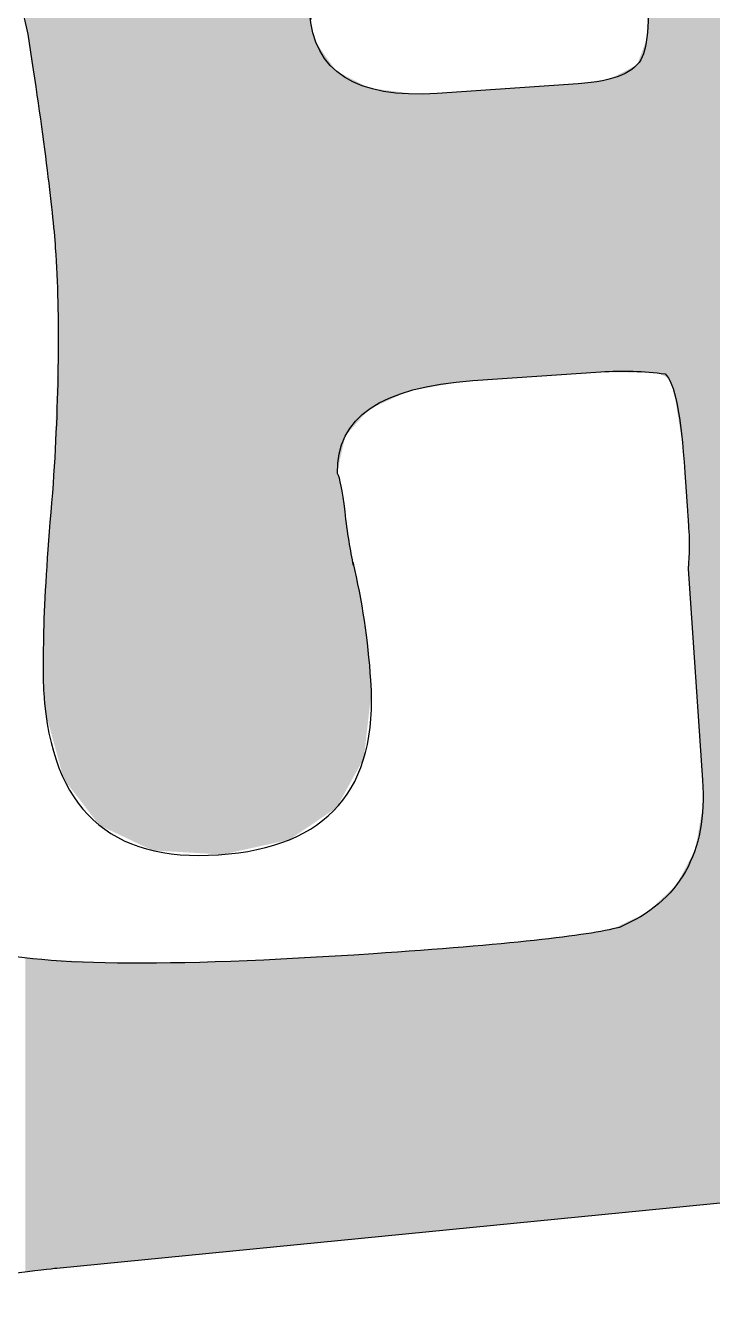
# Model space of a CAD drawing. Extents: x 57 to 94.3, y -56 to -38.7.
# Drawn here: x 90.889 to 92.474, y -44.887 to -41.929 of the extents above; entities that cross this region are included whole.
import ezdxf

# ---------------------------------------------------------------- set-up
doc = ezdxf.new("R2010")
doc.units = 0
doc.layers.add('LAYER_5', color=7, linetype='CONTINUOUS')

# ---------------------------------------------------------------- blocks, each defined once
blk = doc.blocks.new('*U2')
at = {"layer": 'LAYER_5', "color": 7}
for points in [[(92.3465, -42.7307), (92.3262, -39.7634), (92.3465, -39.7615)], [(92.3262, -42.7304), (92.3262, -39.7634), (92.3465, -42.7307)], [(92.372, -42.7414), (92.3465, -39.7615), (92.372, -39.7592)], [(92.3465, -42.7307), (92.3465, -39.7615), (92.372, -42.7414)], [(92.3851, -42.7735), (92.372, -39.7592), (92.3851, -39.7579)], [(92.372, -42.7414), (92.372, -39.7592), (92.3851, -42.7735)], [(92.3917, -42.8142), (92.3851, -39.7579), (92.3917, -39.7573)], [(92.3851, -42.7735), (92.3851, -39.7579), (92.3917, -42.8142)], [(92.405, -42.8966), (92.3917, -39.7573), (92.405, -39.7561)], [(92.3917, -42.8142), (92.3917, -39.7573), (92.405, -42.8966)], [(92.4087, -42.9396), (92.405, -39.7561), (92.4087, -39.7557)], [(92.405, -42.8966), (92.405, -39.7561), (92.4087, -42.9396)], [(92.4103, -42.9613), (92.4087, -39.7557), (92.4103, -39.7556)], [(92.4087, -42.9396), (92.4087, -39.7557), (92.4103, -42.9613)], [(92.4116, -42.9799), (92.4103, -39.7556), (92.4116, -39.7555)], [(92.4103, -42.9613), (92.4103, -39.7556), (92.4116, -42.9799)], [(92.4156, -43.038), (92.4116, -39.7555), (92.4156, -39.7551)], [(92.4116, -42.9799), (92.4116, -39.7555), (92.4156, -43.038)], [(92.418, -43.073), (92.4156, -39.7551), (92.418, -39.7549)], [(92.4156, -43.038), (92.4156, -39.7551), (92.418, -43.073)], [(92.4184, -43.0787), (92.418, -39.7549), (92.4184, -39.7548)], [(92.418, -43.073), (92.418, -39.7549), (92.4184, -43.0787)], [(92.4184, -43.0787), (92.4184, -39.7548), (92.4185, -43.0805)], [(92.4185, -43.0805), (92.4184, -39.7548), (92.4185, -39.7548)], [(92.4198, -43.1515), (92.4185, -39.7548), (92.4198, -39.7547)], [(92.4185, -43.0805), (92.4185, -39.7548), (92.4198, -43.1515)], [(92.4198, -43.2111), (92.4198, -39.7547), (92.4202, -43.2175)], [(92.4202, -43.2175), (92.4198, -39.7547), (92.4202, -39.7547)], [(92.4297, -43.3557), (92.4202, -39.7547), (92.4297, -39.7538)], [(92.4202, -43.2175), (92.4202, -39.7547), (92.4297, -43.3557)], [(92.4347, -43.4297), (92.4297, -39.7538), (92.4347, -39.7533)], [(92.4297, -43.3557), (92.4297, -39.7538), (92.4347, -43.4297)], [(92.4414, -43.5265), (92.4347, -39.7533), (92.4414, -39.7527)], [(92.4347, -43.4297), (92.4347, -39.7533), (92.4414, -43.5265)], [(92.4463, -43.5993), (92.4414, -39.7527), (92.4463, -39.7522)], [(92.4414, -43.5265), (92.4414, -39.7527), (92.4463, -43.5993)], [(92.4499, -43.6505), (92.4463, -39.7522), (92.4499, -39.7519)], [(92.4463, -43.5993), (92.4463, -39.7522), (92.4499, -43.6505)], [(92.4512, -43.6702), (92.4499, -39.7519), (92.4512, -39.7518)], [(92.4499, -43.6505), (92.4499, -39.7519), (92.4512, -43.6702)], [(92.4521, -43.7268), (92.4512, -39.7518), (92.4521, -39.7517)], [(92.4512, -43.6702), (92.4512, -39.7518), (92.4521, -43.7268)], [(92.4954, -44.6453), (92.4521, -39.7517), (92.4954, -39.7477)], [(92.4521, -44.6495), (92.4521, -39.7517), (92.4954, -44.6453)], [(91.1421, -43.8137), (91.1005, -41.0813), (91.1421, -41.0752)], [(91.1472, -43.8162), (91.1421, -41.0752), (91.1472, -41.0744)], [(91.1421, -43.8137), (91.1421, -41.0752), (91.1472, -43.8162)], [(91.1812, -43.8323), (91.1472, -41.0744), (91.1812, -41.0695)], [(91.1472, -43.8162), (91.1472, -41.0744), (91.1812, -43.8323)], [(91.1846, -43.8325), (91.1812, -41.0695), (91.1846, -41.069)], [(91.1812, -43.8323), (91.1812, -41.0695), (91.1846, -43.8325)], [(91.1846, -43.8325), (91.1846, -41.069), (91.1857, -43.8325)], [(91.1857, -43.8325), (91.1846, -41.069), (91.1857, -41.0691)], [(91.1857, -43.8325), (91.1857, -41.0691), (91.2208, -43.8346)], [(91.2208, -43.8346), (91.1857, -41.0691), (91.2208, -41.074)], [(91.2208, -43.8346), (91.2208, -41.074), (91.3342, -43.8413)], [(91.3342, -43.8413), (91.2208, -41.074), (91.3342, -41.0897)], [(90.9966, -43.6938), (90.977, -41.1157), (90.9966, -41.1057)], [(91.0214, -43.7258), (90.9966, -41.1057), (91.0214, -41.0929)], [(90.9966, -43.6938), (90.9966, -41.1057), (91.0214, -43.7258)], [(91.0381, -43.7473), (91.0214, -41.0929), (91.0381, -41.0905)], [(91.0214, -43.7258), (91.0214, -41.0929), (91.0381, -43.7473)], [(91.059, -43.7742), (91.0381, -41.0905), (91.059, -41.0874)], [(91.0381, -43.7473), (91.0381, -41.0905), (91.059, -43.7742)], [(91.059, -43.7742), (91.059, -41.0874), (91.0592, -43.7745)], [(91.0592, -43.7745), (91.059, -41.0874), (91.0592, -41.0874)], [(91.1005, -43.794), (91.0592, -41.0874), (91.1005, -41.0813)], [(91.0592, -43.7745), (91.0592, -41.0874), (91.1005, -43.794)], [(91.1005, -43.794), (91.1005, -41.0813), (91.1421, -43.8137)], [(91.3342, -43.8413), (91.3342, -41.0897), (91.3371, -43.8415)], [(91.3371, -43.8415), (91.3342, -41.0897), (91.3371, -41.0915)], [(91.3371, -43.8415), (91.3371, -41.0915), (91.3427, -43.8418)], [(91.3427, -43.8418), (91.3371, -41.0915), (91.3427, -41.095)], [(91.3427, -43.8418), (91.3427, -41.095), (91.3486, -43.8405)], [(91.3486, -43.8405), (91.3427, -41.095), (91.3486, -41.0987)], [(91.3486, -43.8405), (91.3486, -41.0987), (91.3838, -43.8327)], [(91.3838, -43.8327), (91.3486, -41.0987), (91.3838, -41.1206)], [(90.9395, -42.2761), (90.9363, -41.1367), (90.9395, -41.135)], [(90.9458, -42.3285), (90.9395, -41.135), (90.9458, -41.1318)], [(90.9395, -42.2761), (90.9395, -41.135), (90.9458, -42.3285)], [(90.9492, -42.3573), (90.9458, -41.1318), (90.9492, -41.1301)], [(90.9458, -42.3285), (90.9458, -41.1318), (90.9492, -42.3573)], [(90.9494, -42.3598), (90.9492, -41.1301), (90.9494, -41.1299)], [(90.9492, -42.3573), (90.9492, -41.1301), (90.9494, -42.3598)], [(90.9541, -42.41), (90.9494, -41.1299), (90.9541, -41.1275)], [(90.9494, -42.3598), (90.9494, -41.1299), (90.9541, -42.41)], [(90.9567, -42.4372), (90.9541, -41.1275), (90.9567, -41.1262)], [(90.9541, -42.41), (90.9541, -41.1275), (90.9567, -42.4372)], [(90.9619, -42.5404), (90.9567, -41.1262), (90.9619, -41.1235)], [(90.9567, -42.4372), (90.9567, -41.1262), (90.9619, -42.5404)], [(90.9637, -42.6669), (90.9619, -41.1235), (90.9637, -41.1226)], [(90.9619, -42.5404), (90.9619, -41.1235), (90.9637, -42.6669)], [(90.977, -43.6686), (90.9637, -41.1226), (90.977, -41.1157)], [(90.9637, -43.6203), (90.9637, -41.1226), (90.977, -43.6686)], [(90.977, -43.6686), (90.977, -41.1157), (90.9966, -43.6938)], [(91.3838, -43.8327), (91.3838, -41.1206), (91.445, -43.8193)], [(91.445, -43.8193), (91.3838, -41.1206), (91.445, -41.1587)], [(90.8965, -41.9676), (90.889, -41.1716), (90.8965, -41.1615)], [(90.9018, -42.0033), (90.8965, -41.1615), (90.9018, -41.1544)], [(90.8965, -41.9676), (90.8965, -41.1615), (90.9018, -42.0033)], [(90.913, -42.0784), (90.9018, -41.1544), (90.913, -41.1487)], [(90.9018, -42.0033), (90.9018, -41.1544), (90.913, -42.0784)], [(90.9188, -42.1174), (90.913, -41.1487), (90.9188, -41.1457)], [(90.913, -42.0784), (90.913, -41.1487), (90.9188, -42.1174)], [(90.9291, -42.1952), (90.9188, -41.1457), (90.9291, -41.1404)], [(90.9188, -42.1174), (90.9188, -41.1457), (90.9291, -42.1952)], [(90.9294, -42.1975), (90.9291, -41.1404), (90.9294, -41.1402)], [(90.9291, -42.1952), (90.9291, -41.1404), (90.9294, -42.1975)], [(90.9299, -42.201), (90.9294, -41.1402), (90.9299, -41.14)], [(90.9294, -42.1975), (90.9294, -41.1402), (90.9299, -42.201)], [(90.9302, -42.2031), (90.9299, -41.14), (90.9302, -41.1398)], [(90.9299, -42.201), (90.9299, -41.14), (90.9302, -42.2031)], [(90.9314, -42.2123), (90.9302, -41.1398), (90.9314, -41.1392)], [(90.9302, -42.2031), (90.9302, -41.1398), (90.9314, -42.2123)], [(90.9316, -42.2138), (90.9314, -41.1392), (90.9316, -41.1391)], [(90.9314, -42.2123), (90.9314, -41.1392), (90.9316, -42.2138)], [(90.9345, -42.2358), (90.9316, -41.1391), (90.9345, -41.1376)], [(90.9316, -42.2138), (90.9316, -41.1391), (90.9345, -42.2358)], [(90.9363, -42.249), (90.9345, -41.1376), (90.9363, -41.1367)], [(90.9345, -42.2358), (90.9345, -41.1376), (90.9363, -42.249)], [(90.9363, -42.249), (90.9363, -41.1367), (90.9395, -42.2761)], [(91.445, -43.8193), (91.445, -41.1587), (91.4974, -43.8077)], [(91.4974, -43.8077), (91.445, -41.1587), (91.4974, -41.2441)], [(90.889, -41.9284), (90.889, -41.1716), (90.8965, -41.9676)], [(91.4974, -43.8077), (91.4974, -41.2441), (91.5168, -43.7945)], [(91.5168, -43.7945), (91.4974, -41.2441), (91.5168, -41.2759)], [(91.5168, -43.7945), (91.5168, -41.2759), (91.525, -43.7889)], [(91.525, -43.7889), (91.5168, -41.2759), (91.525, -41.3171)], [(91.525, -43.7889), (91.525, -41.3171), (91.544, -43.776)], [(91.544, -43.776), (91.525, -41.3171), (91.544, -41.4121)], [(92.3262, -42.7304), (92.3229, -41.9357), (92.3262, -41.8513)], [(91.544, -43.776), (91.544, -41.9004), (91.5442, -43.7759)], [(91.5442, -43.7759), (91.544, -41.9004), (91.5442, -41.9029)], [(91.5442, -43.7759), (91.5442, -41.9029), (91.546, -43.7747)], [(91.546, -43.7747), (91.5442, -41.9029), (91.546, -41.9171)], [(91.546, -43.7747), (91.546, -41.9171), (91.5472, -43.7739)], [(91.5472, -43.7739), (91.546, -41.9171), (91.5472, -41.9264)], [(91.5472, -43.7739), (91.5472, -41.9264), (91.5482, -43.7731)], [(91.5482, -43.7731), (91.5472, -41.9264), (91.5482, -41.9303)], [(91.5482, -43.7731), (91.5482, -41.9303), (91.5498, -43.7721)], [(91.5498, -43.7721), (91.5482, -41.9303), (91.5498, -41.9357)], [(91.5498, -43.7721), (91.5498, -41.9357), (91.5511, -43.7712)], [(91.5511, -43.7712), (91.5498, -41.9357), (91.5511, -41.9405)], [(91.5511, -43.7712), (91.5511, -41.9405), (91.5512, -43.7711)], [(91.5512, -43.7711), (91.5511, -41.9405), (91.5512, -41.9409)], [(91.5512, -43.7711), (91.5512, -41.9409), (91.5513, -43.7711)], [(91.5513, -43.7711), (91.5512, -41.9409), (91.5513, -41.9413)], [(91.5513, -43.7711), (91.5513, -41.9413), (91.5526, -43.7702)], [(91.5526, -43.7702), (91.5513, -41.9413), (91.5526, -41.9461)], [(91.5526, -43.7702), (91.5526, -41.9461), (91.5535, -43.7696)], [(91.5535, -43.7696), (91.5526, -41.9461), (91.5535, -41.9492)], [(91.5535, -43.7696), (91.5535, -41.9492), (91.5589, -43.7659)], [(91.5589, -43.7659), (91.5535, -41.9492), (91.5589, -41.9687)], [(92.3214, -42.7304), (92.3182, -41.9706), (92.3214, -41.9621)], [(92.3219, -42.7304), (92.3214, -41.9621), (92.3219, -41.9608)], [(92.3214, -42.7304), (92.3214, -41.9621), (92.3219, -42.7304)], [(92.3227, -42.7304), (92.3219, -41.9608), (92.3227, -41.9405)], [(92.3219, -42.7304), (92.3219, -41.9608), (92.3227, -42.7304)], [(92.3229, -42.7304), (92.3227, -41.9405), (92.3229, -41.9357)], [(92.3227, -42.7304), (92.3227, -41.9405), (92.3229, -42.7304)], [(92.3229, -42.7304), (92.3229, -41.9357), (92.3262, -42.7304)], [(91.5589, -43.7659), (91.5589, -41.9687), (91.5623, -43.7636)], [(91.5623, -43.7636), (91.5589, -41.9687), (91.5623, -41.9735)], [(91.5623, -43.7636), (91.5623, -41.9735), (91.605, -43.7345)], [(91.605, -43.7345), (91.5623, -41.9735), (91.605, -42.0339)], [(92.3182, -42.7303), (92.2997, -42.02), (92.3182, -41.9706)], [(92.3182, -42.7303), (92.3182, -41.9706), (92.3214, -42.7304)], [(92.2945, -42.7299), (92.2925, -42.0237), (92.2945, -42.0227)], [(92.2982, -42.73), (92.2945, -42.0227), (92.2982, -42.0208)], [(92.2945, -42.7299), (92.2945, -42.0227), (92.2982, -42.73)], [(92.2997, -42.73), (92.2982, -42.0208), (92.2997, -42.02)], [(92.2982, -42.73), (92.2982, -42.0208), (92.2997, -42.73)], [(92.2997, -42.73), (92.2997, -42.02), (92.3182, -42.7303)], [(91.605, -43.7345), (91.605, -42.0339), (91.6063, -43.7337)], [(91.6063, -43.7337), (91.605, -42.0339), (91.6063, -42.0345)], [(91.6063, -43.7337), (91.6063, -42.0345), (91.6084, -43.7298)], [(91.6084, -43.7298), (91.6063, -42.0345), (91.6084, -42.0356)], [(91.6084, -42.9566), (91.6084, -42.0356), (91.6163, -42.9212)], [(91.6163, -42.9212), (91.6084, -42.0356), (91.6163, -42.0397)], [(91.6163, -42.9212), (91.6163, -42.0397), (91.6247, -42.884)], [(91.6247, -42.884), (91.6163, -42.0397), (91.6247, -42.044)], [(91.6247, -42.884), (91.6247, -42.044), (91.6265, -42.8758)], [(91.6265, -42.8758), (91.6247, -42.044), (91.6265, -42.045)], [(91.6265, -42.8758), (91.6265, -42.045), (91.643, -42.8572)], [(91.643, -42.8572), (91.6265, -42.045), (91.643, -42.0535)], [(92.2366, -42.7291), (92.2362, -42.0528), (92.2366, -42.0527)], [(92.2395, -42.7291), (92.2366, -42.0527), (92.2395, -42.0512)], [(92.2366, -42.7291), (92.2366, -42.0527), (92.2395, -42.7291)], [(92.2418, -42.7291), (92.2395, -42.0512), (92.2418, -42.05)], [(92.2395, -42.7291), (92.2395, -42.0512), (92.2418, -42.7291)], [(92.2507, -42.7293), (92.2418, -42.05), (92.2507, -42.0454)], [(92.2418, -42.7291), (92.2418, -42.05), (92.2507, -42.7293)], [(92.2622, -42.7294), (92.2507, -42.0454), (92.2622, -42.0395)], [(92.2507, -42.7293), (92.2507, -42.0454), (92.2622, -42.7294)], [(92.2743, -42.7296), (92.2622, -42.0395), (92.2743, -42.0332)], [(92.2622, -42.7294), (92.2622, -42.0395), (92.2743, -42.7296)], [(92.2868, -42.7298), (92.2743, -42.0332), (92.2868, -42.0267)], [(92.2743, -42.7296), (92.2743, -42.0332), (92.2743, -42.7296)], [(92.2743, -42.7296), (92.2743, -42.0332), (92.2743, -42.0332)], [(92.2743, -42.7296), (92.2743, -42.0332), (92.2868, -42.7298)], [(92.2909, -42.7299), (92.2868, -42.0267), (92.2909, -42.0246)], [(92.2868, -42.7298), (92.2868, -42.0267), (92.2909, -42.7299)], [(92.2925, -42.7299), (92.2909, -42.0246), (92.2925, -42.0237)], [(92.2909, -42.7299), (92.2909, -42.0246), (92.2925, -42.7299)], [(92.2925, -42.7299), (92.2925, -42.0237), (92.2945, -42.7299)], [(91.643, -42.8572), (91.643, -42.0535), (91.6447, -42.8554)], [(91.6447, -42.8554), (91.643, -42.0535), (91.6447, -42.0544)], [(91.6447, -42.8554), (91.6447, -42.0544), (91.6448, -42.8553)], [(91.6448, -42.8553), (91.6447, -42.0544), (91.6448, -42.0544)], [(91.6448, -42.8553), (91.6448, -42.0544), (91.6497, -42.8498)], [(91.6497, -42.8498), (91.6448, -42.0544), (91.6497, -42.0569)], [(91.6497, -42.8498), (91.6497, -42.0569), (91.6575, -42.841)], [(91.6575, -42.841), (91.6497, -42.0569), (91.6575, -42.061)], [(91.6575, -42.841), (91.6575, -42.061), (91.6624, -42.8355)], [(91.6624, -42.8355), (91.6575, -42.061), (91.6624, -42.0635)], [(91.6624, -42.8355), (91.6624, -42.0635), (91.6694, -42.8277)], [(91.6694, -42.8277), (91.6624, -42.0635), (91.6694, -42.0671)], [(91.6694, -42.8277), (91.6694, -42.0671), (91.6775, -42.8186)], [(91.6775, -42.8186), (91.6694, -42.0671), (91.6775, -42.0713)], [(91.6775, -42.8186), (91.6775, -42.0713), (91.6806, -42.8151)], [(91.6806, -42.8151), (91.6775, -42.0713), (91.6806, -42.0729)], [(91.6806, -42.8151), (91.6806, -42.0729), (91.6813, -42.8144)], [(91.6813, -42.8144), (91.6806, -42.0729), (91.6813, -42.0733)], [(91.6813, -42.8144), (91.6813, -42.0733), (91.6815, -42.8143)], [(91.6815, -42.8143), (91.6813, -42.0733), (91.6815, -42.0734)], [(91.6815, -42.8143), (91.6815, -42.0734), (91.6836, -42.8133)], [(91.6836, -42.8133), (91.6815, -42.0734), (91.6836, -42.0737)], [(91.6836, -42.8133), (91.6836, -42.0737), (91.6849, -42.8127)], [(91.6849, -42.8127), (91.6836, -42.0737), (91.6849, -42.0738)], [(91.6849, -42.8127), (91.6849, -42.0738), (91.6867, -42.8119)], [(91.6867, -42.8119), (91.6849, -42.0738), (91.6867, -42.0741)], [(91.6867, -42.8119), (91.6867, -42.0741), (91.7728, -42.7724)], [(91.7728, -42.7724), (91.6867, -42.0741), (91.7728, -42.0852)], [(91.8957, -42.7508), (91.8721, -42.0834), (91.8957, -42.0818)], [(91.9011, -42.7498), (91.8957, -42.0818), (91.9011, -42.0814)], [(91.8957, -42.7508), (91.8957, -42.0818), (91.9011, -42.7498)], [(91.9452, -42.7467), (91.9011, -42.0814), (91.9452, -42.0784)], [(91.9011, -42.7498), (91.9011, -42.0814), (91.9452, -42.7467)], [(91.9534, -42.7461), (91.9452, -42.0784), (91.9534, -42.0779)], [(91.9452, -42.7467), (91.9452, -42.0784), (91.9534, -42.7461)], [(91.967, -42.7452), (91.9534, -42.0779), (91.967, -42.0769)], [(91.9534, -42.7461), (91.9534, -42.0779), (91.967, -42.7452)], [(91.976, -42.7446), (91.967, -42.0769), (91.976, -42.0763)], [(91.967, -42.7452), (91.967, -42.0769), (91.976, -42.7446)], [(91.9975, -42.7431), (91.976, -42.0763), (91.9975, -42.0749)], [(91.976, -42.7446), (91.976, -42.0763), (91.9975, -42.7431)], [(92.0349, -42.7406), (91.9975, -42.0749), (92.0349, -42.0723)], [(91.9975, -42.7431), (91.9975, -42.0749), (92.0349, -42.7406)], [(92.0443, -42.7399), (92.0349, -42.0723), (92.0443, -42.0717)], [(92.0349, -42.7406), (92.0349, -42.0723), (92.0443, -42.7399)], [(92.0587, -42.739), (92.0443, -42.0717), (92.0587, -42.0707)], [(92.0443, -42.7399), (92.0443, -42.0717), (92.0587, -42.739)], [(92.0587, -42.739), (92.0587, -42.0707), (92.0592, -42.7389)], [(92.0592, -42.7389), (92.0587, -42.0707), (92.0592, -42.0707)], [(92.0744, -42.7379), (92.0592, -42.0707), (92.0744, -42.0696)], [(92.0592, -42.7389), (92.0592, -42.0707), (92.0744, -42.7379)], [(92.1163, -42.7351), (92.0744, -42.0696), (92.1163, -42.0668)], [(92.0744, -42.7379), (92.0744, -42.0696), (92.1163, -42.7351)], [(92.1263, -42.7344), (92.1163, -42.0668), (92.1263, -42.0661)], [(92.1163, -42.7351), (92.1163, -42.0668), (92.1263, -42.7344)], [(92.1462, -42.733), (92.1263, -42.0661), (92.1462, -42.0648)], [(92.1263, -42.7344), (92.1263, -42.0661), (92.1462, -42.733)], [(92.1462, -42.733), (92.1462, -42.0648), (92.1464, -42.733)], [(92.1464, -42.733), (92.1462, -42.0648), (92.1464, -42.0648)], [(92.1552, -42.7324), (92.1464, -42.0648), (92.1552, -42.0636)], [(92.1464, -42.733), (92.1464, -42.0648), (92.1552, -42.7324)], [(92.1582, -42.7322), (92.1552, -42.0636), (92.1582, -42.0632)], [(92.1552, -42.7324), (92.1552, -42.0636), (92.1582, -42.7322)], [(92.1817, -42.7306), (92.1582, -42.0632), (92.1817, -42.0601)], [(92.1582, -42.7322), (92.1582, -42.0632), (92.1817, -42.7306)], [(92.204, -42.7291), (92.1817, -42.0601), (92.204, -42.0571)], [(92.1817, -42.7306), (92.1817, -42.0601), (92.204, -42.7291)], [(92.2111, -42.7287), (92.204, -42.0571), (92.2111, -42.0561)], [(92.204, -42.7291), (92.204, -42.0571), (92.2111, -42.7287)], [(92.2222, -42.7288), (92.2111, -42.0561), (92.2222, -42.0547)], [(92.2111, -42.7287), (92.2111, -42.0561), (92.2222, -42.7288)], [(92.2362, -42.729), (92.2222, -42.0547), (92.2362, -42.0528)], [(92.2222, -42.7288), (92.2222, -42.0547), (92.2362, -42.729)], [(92.2362, -42.729), (92.2362, -42.0528), (92.2366, -42.7291)], [(91.7728, -42.7724), (91.7728, -42.0852), (91.7758, -42.7719)], [(91.7758, -42.7719), (91.7728, -42.0852), (91.7758, -42.0856)], [(91.7758, -42.7719), (91.7758, -42.0856), (91.7883, -42.7697)], [(91.7883, -42.7697), (91.7758, -42.0856), (91.7883, -42.0872)], [(91.7922, -42.769), (91.7883, -42.0872), (91.7922, -42.0871)], [(91.7883, -42.7697), (91.7883, -42.0872), (91.7922, -42.769)], [(91.8393, -42.7607), (91.7922, -42.0871), (91.8393, -42.0856)], [(91.7922, -42.769), (91.7922, -42.0871), (91.8393, -42.7607)], [(91.8497, -42.7589), (91.8393, -42.0856), (91.8497, -42.0849)], [(91.8393, -42.7607), (91.8393, -42.0856), (91.8497, -42.7589)], [(91.8571, -42.7576), (91.8497, -42.0849), (91.8571, -42.0844)], [(91.8497, -42.7589), (91.8497, -42.0849), (91.8571, -42.7576)], [(91.8721, -42.7549), (91.8571, -42.0844), (91.8721, -42.0834)], [(91.8571, -42.7576), (91.8571, -42.0844), (91.8721, -42.7549)], [(91.8721, -42.7549), (91.8721, -42.0834), (91.8957, -42.7508)], [(90.9637, -43.6203), (90.9619, -42.7205), (90.9637, -42.6669)], [(90.9619, -43.6138), (90.9567, -42.8759), (90.9619, -42.7205)], [(90.9619, -43.6138), (90.9619, -42.7205), (90.9637, -43.6203)], [(90.9567, -43.5947), (90.9541, -42.9514), (90.9567, -42.8759)], [(90.9567, -43.5947), (90.9567, -42.8759), (90.9619, -43.6138)], [(90.9541, -43.5855), (90.9494, -43.0195), (90.9541, -42.9514)], [(90.9541, -43.5855), (90.9541, -42.9514), (90.9567, -43.5947)], [(91.6084, -43.7298), (91.6084, -42.9566), (91.6163, -43.7155)], [(91.6163, -43.7155), (91.6084, -42.9566), (91.6163, -42.9883)], [(91.6163, -43.7155), (91.6163, -42.9883), (91.6247, -43.7005)], [(91.6247, -43.7005), (91.6163, -42.9883), (91.6247, -43.0415)], [(90.9492, -43.5675), (90.9458, -43.0625), (90.9492, -43.0223)], [(90.9494, -43.5684), (90.9492, -43.0223), (90.9494, -43.0195)], [(90.9492, -43.5675), (90.9492, -43.0223), (90.9494, -43.5684)], [(90.9494, -43.5684), (90.9494, -43.0195), (90.9541, -43.5855)], [(91.6247, -43.7005), (91.6247, -43.0415), (91.6265, -43.6971)], [(91.6265, -43.6971), (91.6247, -43.0415), (91.6265, -43.0537)], [(91.6265, -43.6971), (91.6265, -43.0537), (91.643, -43.6673)], [(91.643, -43.6673), (91.6265, -43.0537), (91.643, -43.1639)], [(90.9458, -43.5551), (90.9395, -43.1428), (90.9458, -43.0625)], [(90.9458, -43.5551), (90.9458, -43.0625), (90.9492, -43.5675)], [(90.9395, -43.5324), (90.9363, -43.1988), (90.9395, -43.1428)], [(90.9395, -43.5324), (90.9395, -43.1428), (90.9458, -43.5551)], [(91.643, -43.6673), (91.643, -43.1639), (91.6447, -43.6643)], [(91.6447, -43.6643), (91.643, -43.1639), (91.6447, -43.1684)], [(91.6448, -43.1686), (91.6447, -43.1681), (91.6448, -43.1683)], [(91.6447, -43.6643), (91.6447, -43.1684), (91.6448, -43.6642)], [(91.6448, -43.6642), (91.6447, -43.1684), (91.6448, -43.1686)], [(91.6448, -43.6642), (91.6448, -43.1683), (91.6497, -43.6553)], [(91.6497, -43.6553), (91.6448, -43.1683), (91.6497, -43.1897)], [(92.4184, -43.1908), (92.418, -43.1852), (92.4184, -43.1747)], [(92.4185, -43.1926), (92.4184, -43.1747), (92.4185, -43.1727)], [(92.4184, -43.1908), (92.4184, -43.1747), (92.4185, -43.1926)], [(92.4198, -43.2111), (92.4185, -43.1727), (92.4198, -43.1515)], [(92.4185, -43.1926), (92.4185, -43.1727), (92.4198, -43.2111)], [(90.9363, -43.5207), (90.9345, -43.2293), (90.9363, -43.1988)], [(90.9363, -43.5207), (90.9363, -43.1988), (90.9395, -43.5324)], [(91.6497, -43.6553), (91.6497, -43.1897), (91.6575, -43.6411)], [(91.6575, -43.6411), (91.6497, -43.1897), (91.6575, -43.229)], [(90.9345, -43.5143), (90.9316, -43.2802), (90.9345, -43.2293)], [(90.9345, -43.5143), (90.9345, -43.2293), (90.9363, -43.5207)], [(91.6575, -43.6411), (91.6575, -43.229), (91.6624, -43.6323)], [(91.6624, -43.6323), (91.6575, -43.229), (91.6624, -43.2532)], [(91.6624, -43.6323), (91.6624, -43.2532), (91.6694, -43.6198)], [(91.6694, -43.6198), (91.6624, -43.2532), (91.6694, -43.3027)], [(90.9314, -43.4817), (90.9302, -43.3403), (90.9314, -43.2888)], [(90.9316, -43.4838), (90.9314, -43.2888), (90.9316, -43.2802)], [(90.9314, -43.4817), (90.9314, -43.2888), (90.9316, -43.4838)], [(90.9316, -43.4838), (90.9316, -43.2802), (90.9345, -43.5143)], [(91.6694, -43.6198), (91.6694, -43.3027), (91.6775, -43.5476)], [(91.6775, -43.5476), (91.6694, -43.3027), (91.6775, -43.3607)], [(90.9299, -43.4642), (90.9294, -43.3721), (90.9299, -43.3525)], [(90.9302, -43.4689), (90.9299, -43.3525), (90.9302, -43.3403)], [(90.9299, -43.4642), (90.9299, -43.3525), (90.9302, -43.4689)], [(90.9302, -43.4689), (90.9302, -43.3403), (90.9314, -43.4817)], [(90.9294, -43.453), (90.9291, -43.3851), (90.9294, -43.3721)], [(90.9294, -43.453), (90.9294, -43.3721), (90.9299, -43.4642)], [(91.6775, -43.5476), (91.6775, -43.3607), (91.6806, -43.5195)], [(91.6806, -43.5195), (91.6775, -43.3607), (91.6806, -43.3833)], [(91.6806, -43.5195), (91.6806, -43.3833), (91.6813, -43.5137)], [(91.6813, -43.5137), (91.6806, -43.3833), (91.6813, -43.3905)], [(91.6813, -43.5137), (91.6813, -43.3905), (91.6815, -43.5121)], [(91.6815, -43.5121), (91.6813, -43.3905), (91.6815, -43.3925)], [(91.6815, -43.5121), (91.6815, -43.3925), (91.6836, -43.493)], [(91.6836, -43.493), (91.6815, -43.3925), (91.6836, -43.4164)], [(91.6836, -43.493), (91.6836, -43.4164), (91.6849, -43.4818)], [(91.6849, -43.4818), (91.6836, -43.4164), (91.6849, -43.4331)], [(91.6849, -43.4818), (91.6849, -43.4331), (91.6867, -43.466)], [(92.4512, -44.6496), (92.4499, -43.7399), (92.4512, -43.732)], [(92.4521, -44.6495), (92.4512, -43.732), (92.4521, -43.7268)], [(92.4512, -44.6496), (92.4512, -43.732), (92.4521, -44.6495)], [(92.4463, -44.6501), (92.4414, -43.7895), (92.4463, -43.7604)], [(92.4499, -44.6498), (92.4463, -43.7604), (92.4499, -43.7399)], [(92.4463, -44.6501), (92.4463, -43.7604), (92.4499, -44.6498)], [(92.4499, -44.6498), (92.4499, -43.7399), (92.4512, -44.6496)], [(92.4414, -44.6506), (92.4347, -43.8282), (92.4414, -43.7895)], [(92.4414, -44.6506), (92.4414, -43.7895), (92.4463, -44.6501)], [(92.4202, -44.6527), (92.4198, -43.8571), (92.4202, -43.8562)], [(92.4297, -44.6518), (92.4202, -43.8562), (92.4297, -43.838)], [(92.4202, -44.6527), (92.4202, -43.8562), (92.4297, -44.6518)], [(92.4347, -44.6513), (92.4297, -43.838), (92.4347, -43.8282)], [(92.4297, -44.6518), (92.4297, -43.838), (92.4347, -44.6513)], [(92.4347, -44.6513), (92.4347, -43.8282), (92.4414, -44.6506)], [(92.405, -44.6542), (92.3917, -43.9112), (92.405, -43.8854)], [(92.4087, -44.6538), (92.405, -43.8854), (92.4087, -43.8783)], [(92.405, -44.6542), (92.405, -43.8854), (92.4087, -44.6538)], [(92.4103, -44.6537), (92.4087, -43.8783), (92.4103, -43.8753)], [(92.4087, -44.6538), (92.4087, -43.8783), (92.4103, -44.6537)], [(92.4116, -44.6535), (92.4103, -43.8753), (92.4116, -43.8728)], [(92.4103, -44.6537), (92.4103, -43.8753), (92.4116, -44.6535)], [(92.4156, -44.6531), (92.4116, -43.8728), (92.4156, -43.865)], [(92.4116, -44.6535), (92.4116, -43.8728), (92.4156, -44.6531)], [(92.418, -44.6529), (92.4156, -43.865), (92.418, -43.8605)], [(92.4156, -44.6531), (92.4156, -43.865), (92.418, -44.6529)], [(92.4184, -44.6529), (92.418, -43.8605), (92.4184, -43.8597)], [(92.418, -44.6529), (92.418, -43.8605), (92.4184, -44.6529)], [(92.4185, -44.6529), (92.4184, -43.8597), (92.4185, -43.8595)], [(92.4184, -44.6529), (92.4184, -43.8597), (92.4185, -44.6529)], [(92.4198, -44.6527), (92.4185, -43.8595), (92.4198, -43.8571)], [(92.4185, -44.6529), (92.4185, -43.8595), (92.4198, -44.6527)], [(92.4198, -44.6527), (92.4198, -43.8571), (92.4202, -44.6527)], [(92.3917, -44.6555), (92.3851, -43.9174), (92.3917, -43.9112)], [(92.3917, -44.6555), (92.3917, -43.9112), (92.405, -44.6542)], [(92.372, -44.6574), (92.3465, -43.9535), (92.372, -43.9296)], [(92.3851, -44.6561), (92.372, -43.9296), (92.3851, -43.9174)], [(92.372, -44.6574), (92.372, -43.9296), (92.3851, -44.6561)], [(92.3851, -44.6561), (92.3851, -43.9174), (92.3917, -44.6555)], [(92.3262, -44.6619), (92.3229, -43.9756), (92.3262, -43.9725)], [(92.3465, -44.6599), (92.3262, -43.9725), (92.3465, -43.9535)], [(92.3262, -44.6619), (92.3262, -43.9725), (92.3465, -44.6599)], [(92.3465, -44.6599), (92.3465, -43.9535), (92.372, -44.6574)], [(92.2622, -44.6682), (92.2507, -44.0099), (92.2622, -44.0044)], [(92.2743, -44.667), (92.2622, -44.0044), (92.2743, -43.9987)], [(92.2622, -44.6682), (92.2622, -44.0044), (92.2743, -44.667)], [(92.2868, -44.6658), (92.2743, -43.9987), (92.2868, -43.9927)], [(92.2743, -44.667), (92.2743, -43.9987), (92.2743, -44.667)], [(92.2743, -44.667), (92.2743, -43.9987), (92.2743, -43.9987)], [(92.2743, -44.667), (92.2743, -43.9987), (92.2868, -44.6658)], [(92.2909, -44.6654), (92.2868, -43.9927), (92.2909, -43.9908)], [(92.2868, -44.6658), (92.2868, -43.9927), (92.2909, -44.6654)], [(92.2925, -44.6652), (92.2909, -43.9908), (92.2925, -43.99)], [(92.2909, -44.6654), (92.2909, -43.9908), (92.2925, -44.6652)], [(92.2945, -44.665), (92.2925, -43.99), (92.2945, -43.9891)], [(92.2925, -44.6652), (92.2925, -43.99), (92.2945, -44.665)], [(92.2982, -44.6647), (92.2945, -43.9891), (92.2982, -43.9873)], [(92.2945, -44.665), (92.2945, -43.9891), (92.2982, -44.6647)], [(92.2997, -44.6645), (92.2982, -43.9873), (92.2997, -43.9866)], [(92.2982, -44.6647), (92.2982, -43.9873), (92.2997, -44.6645)], [(92.3182, -44.6627), (92.2997, -43.9866), (92.3182, -43.9778)], [(92.2997, -44.6645), (92.2997, -43.9866), (92.3182, -44.6627)], [(92.3214, -44.6624), (92.3182, -43.9778), (92.3214, -43.9763)], [(92.3182, -44.6627), (92.3182, -43.9778), (92.3214, -44.6624)], [(92.3219, -44.6623), (92.3214, -43.9763), (92.3219, -43.9761)], [(92.3214, -44.6624), (92.3214, -43.9763), (92.3219, -44.6623)], [(92.3227, -44.6623), (92.3219, -43.9761), (92.3227, -43.9757)], [(92.3219, -44.6623), (92.3219, -43.9761), (92.3227, -44.6623)], [(92.3229, -44.6622), (92.3227, -43.9757), (92.3229, -43.9756)], [(92.3227, -44.6623), (92.3227, -43.9757), (92.3229, -44.6622)], [(92.3229, -44.6622), (92.3229, -43.9756), (92.3262, -44.6619)], [(92.1163, -44.6825), (92.0744, -44.0382), (92.1163, -44.0333)], [(92.1263, -44.6816), (92.1163, -44.0333), (92.1263, -44.0321)], [(92.1163, -44.6825), (92.1163, -44.0333), (92.1263, -44.6816)], [(92.1462, -44.6796), (92.1263, -44.0321), (92.1462, -44.0298)], [(92.1263, -44.6816), (92.1263, -44.0321), (92.1462, -44.6796)], [(92.1462, -44.6796), (92.1462, -44.0298), (92.1464, -44.6796)], [(92.1464, -44.6796), (92.1462, -44.0298), (92.1464, -44.0298)], [(92.1552, -44.6787), (92.1464, -44.0298), (92.1552, -44.0287)], [(92.1464, -44.6796), (92.1464, -44.0298), (92.1552, -44.6787)], [(92.1582, -44.6784), (92.1552, -44.0287), (92.1582, -44.0284)], [(92.1552, -44.6787), (92.1552, -44.0287), (92.1582, -44.6784)], [(92.1817, -44.6761), (92.1582, -44.0284), (92.1817, -44.0244)], [(92.1582, -44.6784), (92.1582, -44.0284), (92.1817, -44.6761)], [(92.204, -44.6739), (92.1817, -44.0244), (92.204, -44.0205)], [(92.1817, -44.6761), (92.1817, -44.0244), (92.204, -44.6739)], [(92.2111, -44.6732), (92.204, -44.0205), (92.2111, -44.0193)], [(92.204, -44.6739), (92.204, -44.0205), (92.2111, -44.6732)], [(92.2222, -44.6721), (92.2111, -44.0193), (92.2222, -44.0174)], [(92.2111, -44.6732), (92.2111, -44.0193), (92.2222, -44.6721)], [(92.2362, -44.6708), (92.2222, -44.0174), (92.2362, -44.015)], [(92.2222, -44.6721), (92.2222, -44.0174), (92.2362, -44.6708)], [(92.2362, -44.6708), (92.2362, -44.015), (92.2366, -44.6707)], [(92.2366, -44.6707), (92.2362, -44.015), (92.2366, -44.015)], [(92.2395, -44.6704), (92.2366, -44.015), (92.2395, -44.0145)], [(92.2366, -44.6707), (92.2366, -44.015), (92.2395, -44.6704)], [(92.2418, -44.6702), (92.2395, -44.0145), (92.2418, -44.0141)], [(92.2395, -44.6704), (92.2395, -44.0145), (92.2418, -44.6702)], [(92.2507, -44.6693), (92.2418, -44.0141), (92.2507, -44.0099)], [(92.2418, -44.6702), (92.2418, -44.0141), (92.2507, -44.6693)], [(92.2507, -44.6693), (92.2507, -44.0099), (92.2622, -44.6682)], [(91.7922, -44.7144), (91.7883, -44.0638), (91.7922, -44.0635)], [(91.8393, -44.7098), (91.7922, -44.0635), (91.8393, -44.0599)], [(91.7922, -44.7144), (91.7922, -44.0635), (91.8393, -44.7098)], [(91.8497, -44.7087), (91.8393, -44.0599), (91.8497, -44.0591)], [(91.8393, -44.7098), (91.8393, -44.0599), (91.8497, -44.7087)], [(91.8571, -44.708), (91.8497, -44.0591), (91.8571, -44.0586)], [(91.8497, -44.7087), (91.8497, -44.0591), (91.8571, -44.708)], [(91.8721, -44.7065), (91.8571, -44.0586), (91.8721, -44.0574)], [(91.8571, -44.708), (91.8571, -44.0586), (91.8721, -44.7065)], [(91.8957, -44.7042), (91.8721, -44.0574), (91.8957, -44.0553)], [(91.8721, -44.7065), (91.8721, -44.0574), (91.8957, -44.7042)], [(91.9011, -44.7037), (91.8957, -44.0553), (91.9011, -44.0548)], [(91.8957, -44.7042), (91.8957, -44.0553), (91.9011, -44.7037)], [(91.9452, -44.6994), (91.9011, -44.0548), (91.9452, -44.0509)], [(91.9011, -44.7037), (91.9011, -44.0548), (91.9452, -44.6994)], [(91.9534, -44.6985), (91.9452, -44.0509), (91.9534, -44.0501)], [(91.9452, -44.6994), (91.9452, -44.0509), (91.9534, -44.6985)], [(91.967, -44.6972), (91.9534, -44.0501), (91.967, -44.0489)], [(91.9534, -44.6985), (91.9534, -44.0501), (91.967, -44.6972)], [(91.976, -44.6963), (91.967, -44.0489), (91.976, -44.0481)], [(91.967, -44.6972), (91.967, -44.0489), (91.976, -44.6963)], [(91.9975, -44.6942), (91.976, -44.0481), (91.9975, -44.0462)], [(91.976, -44.6963), (91.976, -44.0481), (91.9975, -44.6942)], [(92.0349, -44.6905), (91.9975, -44.0462), (92.0349, -44.0428)], [(91.9975, -44.6942), (91.9975, -44.0462), (92.0349, -44.6905)], [(92.0443, -44.6896), (92.0349, -44.0428), (92.0443, -44.0417)], [(92.0349, -44.6905), (92.0349, -44.0428), (92.0443, -44.6896)], [(92.0587, -44.6882), (92.0443, -44.0417), (92.0587, -44.04)], [(92.0443, -44.6896), (92.0443, -44.0417), (92.0587, -44.6882)], [(92.0587, -44.6882), (92.0587, -44.04), (92.0592, -44.6881)], [(92.0592, -44.6881), (92.0587, -44.04), (92.0592, -44.04)], [(92.0744, -44.6867), (92.0592, -44.04), (92.0744, -44.0382)], [(92.0592, -44.6881), (92.0592, -44.04), (92.0744, -44.6867)], [(92.0744, -44.6867), (92.0744, -44.0382), (92.1163, -44.6825)], [(90.8881, -44.8044), (90.8881, -44.0789), (90.889, -44.8043)], [(90.889, -44.8043), (90.8881, -44.0789), (90.889, -44.079)], [(90.889, -44.8043), (90.889, -44.079), (90.8965, -44.8035)], [(90.8965, -44.8035), (90.889, -44.079), (90.8965, -44.0803)], [(90.8965, -44.8035), (90.8965, -44.0803), (90.9018, -44.8029)], [(90.9018, -44.8029), (90.8965, -44.0803), (90.9018, -44.0812)], [(90.9018, -44.8029), (90.9018, -44.0812), (90.913, -44.8017)], [(90.913, -44.8017), (90.9018, -44.0812), (90.913, -44.0831)], [(90.913, -44.8017), (90.913, -44.0831), (90.9188, -44.801)], [(90.9188, -44.801), (90.913, -44.0831), (90.9188, -44.0834)], [(90.9188, -44.801), (90.9188, -44.0834), (90.9291, -44.7999)], [(90.9291, -44.7999), (90.9188, -44.0834), (90.9291, -44.0839)], [(90.9291, -44.7999), (90.9291, -44.0839), (90.9294, -44.7999)], [(90.9294, -44.7999), (90.9291, -44.0839), (90.9294, -44.084)], [(90.9294, -44.7999), (90.9294, -44.084), (90.9299, -44.7998)], [(90.9299, -44.7998), (90.9294, -44.084), (90.9299, -44.084)], [(90.9299, -44.7998), (90.9299, -44.084), (90.9302, -44.7998)], [(90.9302, -44.7998), (90.9299, -44.084), (90.9302, -44.084)], [(90.9302, -44.7998), (90.9302, -44.084), (90.9314, -44.7997)], [(90.9314, -44.7997), (90.9302, -44.084), (90.9314, -44.084)], [(90.9314, -44.7997), (90.9314, -44.084), (90.9316, -44.7996)], [(90.9316, -44.7996), (90.9314, -44.084), (90.9316, -44.0841)], [(90.9316, -44.7996), (90.9316, -44.0841), (90.9345, -44.7993)], [(90.9345, -44.7993), (90.9316, -44.0841), (90.9345, -44.0842)], [(90.9345, -44.7993), (90.9345, -44.0842), (90.9363, -44.7991)], [(90.9363, -44.7991), (90.9345, -44.0842), (90.9363, -44.0843)], [(90.9363, -44.7991), (90.9363, -44.0843), (90.9395, -44.7988)], [(90.9395, -44.7988), (90.9363, -44.0843), (90.9395, -44.0844)], [(90.9395, -44.7988), (90.9395, -44.0844), (90.9458, -44.7981)], [(90.9458, -44.7981), (90.9395, -44.0844), (90.9458, -44.0847)], [(90.9458, -44.7981), (90.9458, -44.0847), (90.9492, -44.7977)], [(90.9492, -44.7977), (90.9458, -44.0847), (90.9492, -44.0849)], [(90.9492, -44.7977), (90.9492, -44.0849), (90.9494, -44.7977)], [(90.9494, -44.7977), (90.9492, -44.0849), (90.9494, -44.0849)], [(90.9494, -44.7977), (90.9494, -44.0849), (90.9541, -44.7972)], [(90.9541, -44.7972), (90.9494, -44.0849), (90.9541, -44.0852)], [(90.9541, -44.7972), (90.9541, -44.0852), (90.9567, -44.7969)], [(90.9567, -44.7969), (90.9541, -44.0852), (90.9567, -44.0853)], [(90.9567, -44.7969), (90.9567, -44.0853), (90.9619, -44.7963)], [(90.9619, -44.7963), (90.9567, -44.0853), (90.9619, -44.0855)], [(90.9619, -44.7963), (90.9619, -44.0855), (90.9637, -44.7961)], [(90.9637, -44.7961), (90.9619, -44.0855), (90.9637, -44.0856)], [(90.9637, -44.7961), (90.9637, -44.0856), (90.977, -44.7947)], [(90.977, -44.7947), (90.9637, -44.0856), (90.977, -44.0863)], [(90.977, -44.7947), (90.977, -44.0863), (90.9966, -44.7925)], [(90.9966, -44.7925), (90.977, -44.0863), (90.9966, -44.0872)], [(90.9966, -44.7925), (90.9966, -44.0872), (91.0214, -44.7901)], [(91.0214, -44.7901), (90.9966, -44.0872), (91.0214, -44.0884)], [(91.0214, -44.7901), (91.0214, -44.0884), (91.0381, -44.7885)], [(91.0381, -44.7885), (91.0214, -44.0884), (91.0381, -44.0893)], [(91.0381, -44.7885), (91.0381, -44.0893), (91.059, -44.7864)], [(91.059, -44.7864), (91.0381, -44.0893), (91.059, -44.0903)], [(91.059, -44.7864), (91.059, -44.0903), (91.0592, -44.7864)], [(91.0592, -44.7864), (91.059, -44.0903), (91.0592, -44.0903)], [(91.0592, -44.7864), (91.0592, -44.0903), (91.1005, -44.7823)], [(91.1005, -44.7823), (91.0592, -44.0903), (91.1005, -44.0923)], [(91.1421, -44.7783), (91.1005, -44.0923), (91.1421, -44.0917)], [(91.1005, -44.7823), (91.1005, -44.0923), (91.1421, -44.7783)], [(91.1421, -44.7783), (91.1421, -44.0917), (91.1472, -44.7777)], [(91.1472, -44.7777), (91.1421, -44.0917), (91.1472, -44.0917)], [(91.1812, -44.7744), (91.1472, -44.0917), (91.1812, -44.0912)], [(91.1472, -44.7777), (91.1472, -44.0917), (91.1812, -44.7744)], [(91.1812, -44.7744), (91.1812, -44.0912), (91.1846, -44.7741)], [(91.1846, -44.7741), (91.1812, -44.0912), (91.1846, -44.0912)], [(91.1857, -44.774), (91.1846, -44.0912), (91.1857, -44.0911)], [(91.1846, -44.7741), (91.1846, -44.0912), (91.1857, -44.774)], [(91.2208, -44.7705), (91.1857, -44.0911), (91.2208, -44.0907)], [(91.1857, -44.774), (91.1857, -44.0911), (91.2208, -44.7705)], [(91.3342, -44.7594), (91.2208, -44.0907), (91.3342, -44.0891)], [(91.2208, -44.7705), (91.2208, -44.0907), (91.3342, -44.7594)], [(91.3342, -44.7594), (91.3342, -44.0891), (91.3371, -44.7591)], [(91.3371, -44.7591), (91.3342, -44.0891), (91.3371, -44.0891)], [(91.3427, -44.7585), (91.3371, -44.0891), (91.3427, -44.089)], [(91.3371, -44.7591), (91.3371, -44.0891), (91.3427, -44.7585)], [(91.3486, -44.758), (91.3427, -44.089), (91.3486, -44.0889)], [(91.3427, -44.7585), (91.3427, -44.089), (91.3486, -44.758)], [(91.3838, -44.7545), (91.3486, -44.0889), (91.3838, -44.0871)], [(91.3486, -44.758), (91.3486, -44.0889), (91.3838, -44.7545)], [(91.445, -44.7485), (91.3838, -44.0871), (91.445, -44.0839)], [(91.3838, -44.7545), (91.3838, -44.0871), (91.445, -44.7485)], [(91.4974, -44.7433), (91.445, -44.0839), (91.4974, -44.0812)], [(91.445, -44.7485), (91.445, -44.0839), (91.4974, -44.7433)], [(91.5168, -44.7414), (91.4974, -44.0812), (91.5168, -44.0802)], [(91.4974, -44.7433), (91.4974, -44.0812), (91.5168, -44.7414)], [(91.525, -44.7406), (91.5168, -44.0802), (91.525, -44.0798)], [(91.5168, -44.7414), (91.5168, -44.0802), (91.525, -44.7406)], [(91.544, -44.7388), (91.525, -44.0798), (91.544, -44.0788)], [(91.525, -44.7406), (91.525, -44.0798), (91.544, -44.7388)], [(91.544, -44.7388), (91.544, -44.0788), (91.5442, -44.7388)], [(91.5442, -44.7388), (91.544, -44.0788), (91.5442, -44.0788)], [(91.546, -44.7386), (91.5442, -44.0788), (91.546, -44.0787)], [(91.5442, -44.7388), (91.5442, -44.0788), (91.546, -44.7386)], [(91.546, -44.7386), (91.546, -44.0787), (91.5472, -44.7385)], [(91.5472, -44.7385), (91.546, -44.0787), (91.5472, -44.0787)], [(91.5482, -44.7383), (91.5472, -44.0787), (91.5482, -44.0786)], [(91.5472, -44.7385), (91.5472, -44.0787), (91.5482, -44.7383)], [(91.5498, -44.7382), (91.5482, -44.0786), (91.5498, -44.0785)], [(91.5482, -44.7383), (91.5482, -44.0786), (91.5498, -44.7382)], [(91.5498, -44.7382), (91.5498, -44.0785), (91.5511, -44.7381)], [(91.5511, -44.7381), (91.5498, -44.0785), (91.5511, -44.0785)], [(91.5512, -44.7381), (91.5511, -44.0785), (91.5512, -44.0784)], [(91.5511, -44.7381), (91.5511, -44.0785), (91.5512, -44.7381)], [(91.5512, -44.7381), (91.5512, -44.0784), (91.5513, -44.7381)], [(91.5513, -44.7381), (91.5512, -44.0784), (91.5513, -44.0784)], [(91.5513, -44.7381), (91.5513, -44.0784), (91.5526, -44.7379)], [(91.5526, -44.7379), (91.5513, -44.0784), (91.5526, -44.0784)], [(91.5535, -44.7378), (91.5526, -44.0784), (91.5535, -44.0783)], [(91.5526, -44.7379), (91.5526, -44.0784), (91.5535, -44.7378)], [(91.5589, -44.7373), (91.5535, -44.0783), (91.5589, -44.0781)], [(91.5535, -44.7378), (91.5535, -44.0783), (91.5589, -44.7373)], [(91.5623, -44.737), (91.5589, -44.0781), (91.5623, -44.0779)], [(91.5589, -44.7373), (91.5589, -44.0781), (91.5623, -44.737)], [(91.605, -44.7328), (91.5623, -44.0779), (91.605, -44.0757)], [(91.5623, -44.737), (91.5623, -44.0779), (91.605, -44.7328)], [(91.6063, -44.7327), (91.605, -44.0757), (91.6063, -44.0756)], [(91.605, -44.7328), (91.605, -44.0757), (91.6063, -44.7327)], [(91.6084, -44.7324), (91.6063, -44.0756), (91.6084, -44.0755)], [(91.6063, -44.7327), (91.6063, -44.0756), (91.6084, -44.7324)], [(91.6163, -44.7317), (91.6084, -44.0755), (91.6163, -44.0751)], [(91.6084, -44.7324), (91.6084, -44.0755), (91.6163, -44.7317)], [(91.6247, -44.7308), (91.6163, -44.0751), (91.6247, -44.0746)], [(91.6163, -44.7317), (91.6163, -44.0751), (91.6247, -44.7308)], [(91.6247, -44.7308), (91.6247, -44.0746), (91.6265, -44.7307)], [(91.6265, -44.7307), (91.6247, -44.0746), (91.6265, -44.0746)], [(91.643, -44.729), (91.6265, -44.0746), (91.643, -44.0737)], [(91.6265, -44.7307), (91.6265, -44.0746), (91.643, -44.729)], [(91.6447, -44.7289), (91.643, -44.0737), (91.6447, -44.0736)], [(91.643, -44.729), (91.643, -44.0737), (91.6447, -44.7289)], [(91.6447, -44.7289), (91.6447, -44.0736), (91.6448, -44.7289)], [(91.6448, -44.7289), (91.6447, -44.0736), (91.6448, -44.0736)], [(91.6497, -44.7284), (91.6448, -44.0736), (91.6497, -44.0734)], [(91.6448, -44.7289), (91.6448, -44.0736), (91.6497, -44.7284)], [(91.6575, -44.7276), (91.6497, -44.0734), (91.6575, -44.0729)], [(91.6497, -44.7284), (91.6497, -44.0734), (91.6575, -44.7276)], [(91.6624, -44.7271), (91.6575, -44.0729), (91.6624, -44.0726)], [(91.6575, -44.7276), (91.6575, -44.0729), (91.6624, -44.7271)], [(91.6694, -44.7265), (91.6624, -44.0726), (91.6694, -44.0721)], [(91.6624, -44.7271), (91.6624, -44.0726), (91.6694, -44.7265)], [(91.6775, -44.7257), (91.6694, -44.0721), (91.6775, -44.0716)], [(91.6694, -44.7265), (91.6694, -44.0721), (91.6775, -44.7257)], [(91.6806, -44.7253), (91.6775, -44.0716), (91.6806, -44.0713)], [(91.6775, -44.7257), (91.6775, -44.0716), (91.6806, -44.7253)], [(91.6806, -44.7253), (91.6806, -44.0713), (91.6813, -44.7253)], [(91.6813, -44.7253), (91.6806, -44.0713), (91.6813, -44.0713)], [(91.6813, -44.7253), (91.6813, -44.0713), (91.6815, -44.7253)], [(91.6815, -44.7253), (91.6813, -44.0713), (91.6815, -44.0713)], [(91.6836, -44.725), (91.6815, -44.0713), (91.6836, -44.0711)], [(91.6815, -44.7253), (91.6815, -44.0713), (91.6836, -44.725)], [(91.6836, -44.725), (91.6836, -44.0711), (91.6849, -44.7249)], [(91.6849, -44.7249), (91.6836, -44.0711), (91.6849, -44.0711)], [(91.6867, -44.7247), (91.6849, -44.0711), (91.6867, -44.0709)], [(91.6849, -44.7249), (91.6849, -44.0711), (91.6867, -44.7247)], [(91.7728, -44.7163), (91.6867, -44.0709), (91.7728, -44.065)], [(91.6867, -44.7247), (91.6867, -44.0709), (91.7728, -44.7163)], [(91.7758, -44.716), (91.7728, -44.065), (91.7758, -44.0648)], [(91.7728, -44.7163), (91.7728, -44.065), (91.7758, -44.716)], [(91.7883, -44.7148), (91.7758, -44.0648), (91.7883, -44.0638)], [(91.7758, -44.716), (91.7758, -44.0648), (91.7883, -44.7148)], [(91.7883, -44.7148), (91.7883, -44.0638), (91.7922, -44.7144)]]:
    blk.add_solid(points, dxfattribs=at)
blk = doc.blocks.new('BLOCK_2')
at = {"layer": 'LAYER_5'}
blk.add_open_spline([(93.2701, -43.5923), (93.2894, -43.8779), (93.3803, -44.0154), (93.543, -44.0044), (93.5774, -44.0021), (93.6191, -43.9942), (93.6677, -43.9811), (93.7407, -43.9613), (93.8117, -43.9491), (93.8806, -43.9444), (93.9743, -43.9381), (94.0563, -43.9634), (94.1269, -44.0204), (94.1979, -44.0776), (94.2365, -44.1553), (94.243, -44.254), (94.2588, -44.4855), (94.1262, -44.6109), (93.8454, -44.6298), (93.8406, -44.6302), (93.8258, -44.6312), (93.801, -44.6329), (93.7765, -44.6347), (93.7517, -44.6338), (93.7266, -44.6305), (93.7266, -44.6305), (93.1543, -44.6248), (93.1543, -44.6248), (93.0258, -44.6236), (92.9304, -44.6216), (92.8681, -44.6183), (92.806, -44.615), (92.7406, -44.6183), (92.672, -44.6279), (92.672, -44.6279), (90.9609, -44.7961), (90.9609, -44.7961), (90.9361, -44.7978), (90.8158, -44.8133), (90.6002, -44.8427), (90.6002, -44.8427), (90.6074, -44.8424), (90.6074, -44.8424), (90.5685, -44.8498), (90.5316, -44.855), (90.4971, -44.8572), (90.4627, -44.8596), (90.4282, -44.8619), (90.3938, -44.8643), (90.0634, -44.8867), (89.8887, -44.7549), (89.8694, -44.4691), (89.8684, -44.4545), (89.8681, -44.4137), (89.8684, -44.3466), (89.8688, -44.2798), (89.8705, -44.1968), (89.8739, -44.0976), (89.8791, -44.0278), (89.8801, -43.9561), (89.8777, -43.8821), (89.8753, -43.808), (89.8722, -43.7438), (89.8684, -43.6897), (89.8629, -43.6108), (89.8574, -43.5429), (89.8508, -43.4866), (89.8446, -43.4301), (89.8381, -43.3872), (89.8309, -43.3579), (89.8164, -43.2895), (89.805, -43.2285), (89.7964, -43.1746), (89.7878, -43.1207), (89.7819, -43.0742), (89.7792, -43.0348), (89.763, -42.7933), (89.8805, -42.6641), (90.1316, -42.647), (90.3831, -42.63), (90.5195, -42.7791), (90.5409, -43.0945), (90.5409, -43.0945), (90.566, -43.464), (90.566, -43.464), (90.5898, -43.8189), (90.6629, -44.0168), (90.7845, -44.0581), (90.7845, -44.0581), (90.7769, -44.0586), (90.7769, -44.0586), (90.9037, -44.0995), (91.2082, -44.1036), (91.6912, -44.0707), (91.9968, -44.05), (92.1859, -44.0297), (92.259, -44.0099), (92.3985, -43.951), (92.4626, -43.8376), (92.4512, -43.6702), (92.4512, -43.6702), (92.4178, -43.1824), (92.4178, -43.1824), (92.4205, -43.1474), (92.4212, -43.119), (92.4195, -43.0968), (92.4181, -43.0747), (92.4171, -43.0587), (92.4164, -43.0489), (92.4164, -43.0489), (92.4102, -42.9602), (92.4102, -42.9602), (92.4013, -42.827), (92.3861, -42.7512), (92.3651, -42.733), (92.3155, -42.7264), (92.2655, -42.7249), (92.2162, -42.7283), (92.2162, -42.7283), (91.9207, -42.7483), (91.9207, -42.7483), (91.7088, -42.7628), (91.6047, -42.8341), (91.6085, -42.9626), (91.614, -42.9721), (91.6199, -43.0013), (91.6258, -43.0504), (91.6316, -43.0995), (91.6382, -43.1412), (91.6454, -43.1753), (91.6454, -43.1753), (91.6447, -43.1681), (91.6447, -43.1681), (91.6654, -43.2558), (91.6792, -43.3464), (91.6854, -43.4399), (91.7026, -43.6912), (91.5855, -43.8254), (91.334, -43.8425), (91.0828, -43.8595), (90.9481, -43.7351), (90.9302, -43.469), (90.9285, -43.4442), (90.9285, -43.3924), (90.9305, -43.3129), (90.9326, -43.2337), (90.9395, -43.1317), (90.9505, -43.0072), (90.9657, -42.7883), (90.9677, -42.6002), (90.9571, -42.4425), (90.954, -42.3981), (90.9471, -42.333), (90.9361, -42.247), (90.9254, -42.1611), (90.9112, -42.0619), (90.8937, -41.9492), (90.8937, -41.9492), (90.8406, -41.7153), (90.8406, -41.7153), (90.8189, -41.6128), (90.8055, -41.5246), (90.8003, -41.4507), (90.7845, -41.2142), (90.9019, -41.0874), (91.1534, -41.0704), (91.3998, -41.0535), (91.5321, -41.1782), (91.55, -41.4443), (91.5517, -41.469), (91.5527, -41.5036), (91.5534, -41.548), (91.5538, -41.5926), (91.5531, -41.6347), (91.5507, -41.6745), (91.552, -41.6941), (91.5527, -41.7213), (91.5527, -41.7559), (91.5524, -41.7906), (91.552, -41.8216), (91.5513, -41.849), (91.551, -41.8762), (91.55, -41.896), (91.5482, -41.9086), (91.5465, -41.921), (91.5451, -41.9173), (91.5438, -41.8977), (91.5531, -42.0357), (91.6513, -42.0984), (91.8387, -42.0856), (91.8387, -42.0856), (92.1639, -42.0636), (92.1639, -42.0636), (92.2476, -42.0579), (92.2969, -42.0371), (92.3117, -42.0016), (92.3268, -41.9657), (92.3303, -41.8913), (92.3227, -41.778), (92.3227, -41.778), (92.2924, -41.3344), (92.2924, -41.3344), (92.29, -41.295), (92.2869, -41.2519), (92.2838, -41.2052), (92.2807, -41.1582), (92.2745, -41.1031), (92.2652, -41.0394), (92.2548, -40.9608), (92.2479, -40.8957), (92.2445, -40.844), (92.2407, -40.7922), (92.2383, -40.7541), (92.2366, -40.7295), (92.22, -40.5572), (92.1914, -40.4626), (92.1504, -40.4458), (92.1246, -40.4277), (92.0254, -40.4244), (91.8528, -40.4361), (91.8528, -40.4361), (90.8847, -40.5019), (90.8847, -40.5019), (90.6529, -40.5176), (90.4965, -40.5641), (90.4152, -40.6414), (90.3338, -40.7186), (90.2994, -40.8509), (90.3121, -41.0383), (90.3139, -41.063), (90.3159, -41.0924), (90.318, -41.127), (90.3204, -41.1615), (90.3256, -41.2008), (90.3335, -41.2447), (90.3345, -41.2595), (90.3369, -41.2753), (90.3404, -41.2926), (90.3442, -41.3096), (90.3466, -41.3255), (90.3473, -41.3403), (90.3566, -41.3992), (90.3628, -41.4593), (90.3673, -41.521), (90.3714, -41.5825), (90.3745, -41.6305), (90.3769, -41.665), (90.3959, -41.9459), (90.2798, -42.0949), (90.0286, -42.112), (89.7675, -42.1297), (89.6273, -41.9955), (89.6076, -41.7098), (89.6056, -41.6803), (89.6031, -41.6433), (89.6, -41.599), (89.5973, -41.5546), (89.5963, -41.5051), (89.5976, -41.4507), (89.5966, -41.4359), (89.5963, -41.4147), (89.5969, -41.3877), (89.5976, -41.3603), (89.5973, -41.3367), (89.5959, -41.317), (89.5942, -41.2924), (89.5938, -41.2678), (89.5945, -41.243), (89.5956, -41.218), (89.5949, -41.1934), (89.5932, -41.1687), (89.5945, -41.1141), (89.5938, -41.0673), (89.5911, -41.0278), (89.5883, -40.9884), (89.5863, -40.9539), (89.5842, -40.9243), (89.5821, -40.8948), (89.5794, -40.8552), (89.5759, -40.8061), (89.5728, -40.7569), (89.5663, -40.6978), (89.5566, -40.6292), (89.5553, -40.6094), (89.5532, -40.5936), (89.5497, -40.5815), (89.5463, -40.5693), (89.5442, -40.5582), (89.5435, -40.5484), (89.5363, -40.5092), (89.5311, -40.4713), (89.5284, -40.4344), (89.526, -40.3974), (89.5239, -40.3665), (89.5222, -40.3419), (89.5025, -40.0511), (89.6404, -39.8958), (89.9363, -39.8758), (89.9559, -39.8744), (89.9831, -39.8725), (90.0176, -39.8703), (90.052, -39.8679), (90.0817, -39.8684), (90.1068, -39.8716), (90.1213, -39.8706), (90.1375, -39.8708), (90.155, -39.872), (90.1723, -39.8734), (90.1885, -39.8735), (90.2033, -39.8725), (90.2929, -39.8813), (90.3748, -39.8842), (90.4489, -39.8818), (90.523, -39.8792), (90.5981, -39.8754), (90.6746, -39.8701), (90.751, -39.8649), (90.8334, -39.858), (90.9219, -39.8496), (91.0105, -39.8412), (91.1114, -39.8331), (91.2248, -39.8255), (91.3925, -39.8189), (91.5493, -39.8119), (91.695, -39.8046), (91.8404, -39.7972), (91.9747, -39.7893), (92.0981, -39.781), (92.5415, -39.7509), (92.9766, -39.7064), (93.4031, -39.6479), (93.4231, -39.6465), (93.4375, -39.6431), (93.4472, -39.6374), (93.4472, -39.6374), (93.5061, -39.6334), (93.5061, -39.6334), (93.7869, -39.6143), (93.9354, -39.723), (93.9515, -39.9595), (93.9664, -40.1764), (93.8602, -40.2925), (93.6336, -40.3078), (93.6287, -40.3081), (93.6212, -40.3074), (93.6112, -40.3057), (93.6012, -40.3038), (93.5864, -40.3037), (93.5667, -40.305), (93.5519, -40.3061), (93.5319, -40.3061), (93.5071, -40.3054), (93.4823, -40.3045), (93.4579, -40.305), (93.4331, -40.3066), (93.4083, -40.3033), (93.3831, -40.3012), (93.3583, -40.3006), (93.3335, -40.2997), (93.3114, -40.3), (93.2915, -40.3014), (93.1289, -40.3124), (93.0575, -40.4608), (93.0768, -40.7467), (93.0768, -40.7467), (93.2701, -43.5923), (93.2701, -43.5923)], degree=3, knots=[0, 0, 0, 0, 1, 1, 1, 2, 2, 2, 3, 3, 3, 4, 4, 4, 5, 5, 5, 6, 6, 6, 7, 7, 7, 8, 8, 8, 9, 9, 9, 10, 10, 10, 11, 11, 11, 12, 12, 12, 13, 13, 13, 14, 14, 14, 15, 15, 15, 16, 16, 16, 17, 17, 17, 18, 18, 18, 19, 19, 19, 20, 20, 20, 21, 21, 21, 22, 22, 22, 23, 23, 23, 24, 24, 24, 25, 25, 25, 26, 26, 26, 27, 27, 27, 28, 28, 28, 29, 29, 29, 30, 30, 30, 31, 31, 31, 32, 32, 32, 33, 33, 33, 34, 34, 34, 35, 35, 35, 36, 36, 36, 37, 37, 37, 38, 38, 38, 39, 39, 39, 40, 40, 40, 41, 41, 41, 42, 42, 42, 43, 43, 43, 44, 44, 44, 45, 45, 45, 46, 46, 46, 47, 47, 47, 48, 48, 48, 49, 49, 49, 50, 50, 50, 51, 51, 51, 52, 52, 52, 53, 53, 53, 54, 54, 54, 55, 55, 55, 56, 56, 56, 57, 57, 57, 58, 58, 58, 59, 59, 59, 60, 60, 60, 61, 61, 61, 62, 62, 62, 63, 63, 63, 64, 64, 64, 65, 65, 65, 66, 66, 66, 67, 67, 67, 68, 68, 68, 69, 69, 69, 70, 70, 70, 71, 71, 71, 72, 72, 72, 73, 73, 73, 74, 74, 74, 75, 75, 75, 76, 76, 76, 77, 77, 77, 78, 78, 78, 79, 79, 79, 80, 80, 80, 81, 81, 81, 82, 82, 82, 83, 83, 83, 84, 84, 84, 85, 85, 85, 86, 86, 86, 87, 87, 87, 88, 88, 88, 89, 89, 89, 90, 90, 90, 91, 91, 91, 92, 92, 92, 93, 93, 93, 94, 94, 94, 95, 95, 95, 96, 96, 96, 97, 97, 97, 98, 98, 98, 99, 99, 99, 100, 100, 100, 101, 101, 101, 102, 102, 102, 103, 103, 103, 104, 104, 104, 105, 105, 105, 106, 106, 106, 107, 107, 107, 108, 108, 108, 109, 109, 109, 110, 110, 110, 111, 111, 111, 112, 112, 112, 113, 113, 113, 114, 114, 114, 115, 115, 115, 116, 116, 116, 117, 117, 117, 118, 118, 118, 119, 119, 119, 120, 120, 120, 121, 121, 121, 122, 122, 122, 122], dxfattribs=at)
at = {"layer": 'LAYER_5', "color": 7}
blk.add_blockref('*U2', (0, 0), dxfattribs=at)

msp = doc.modelspace()

# ---------------------------------------------------------------- block references
at = {"layer": 'LAYER_5'}
msp.add_blockref('BLOCK_2', (0, 0), dxfattribs=at)

doc.saveas('drawing.dxf')
